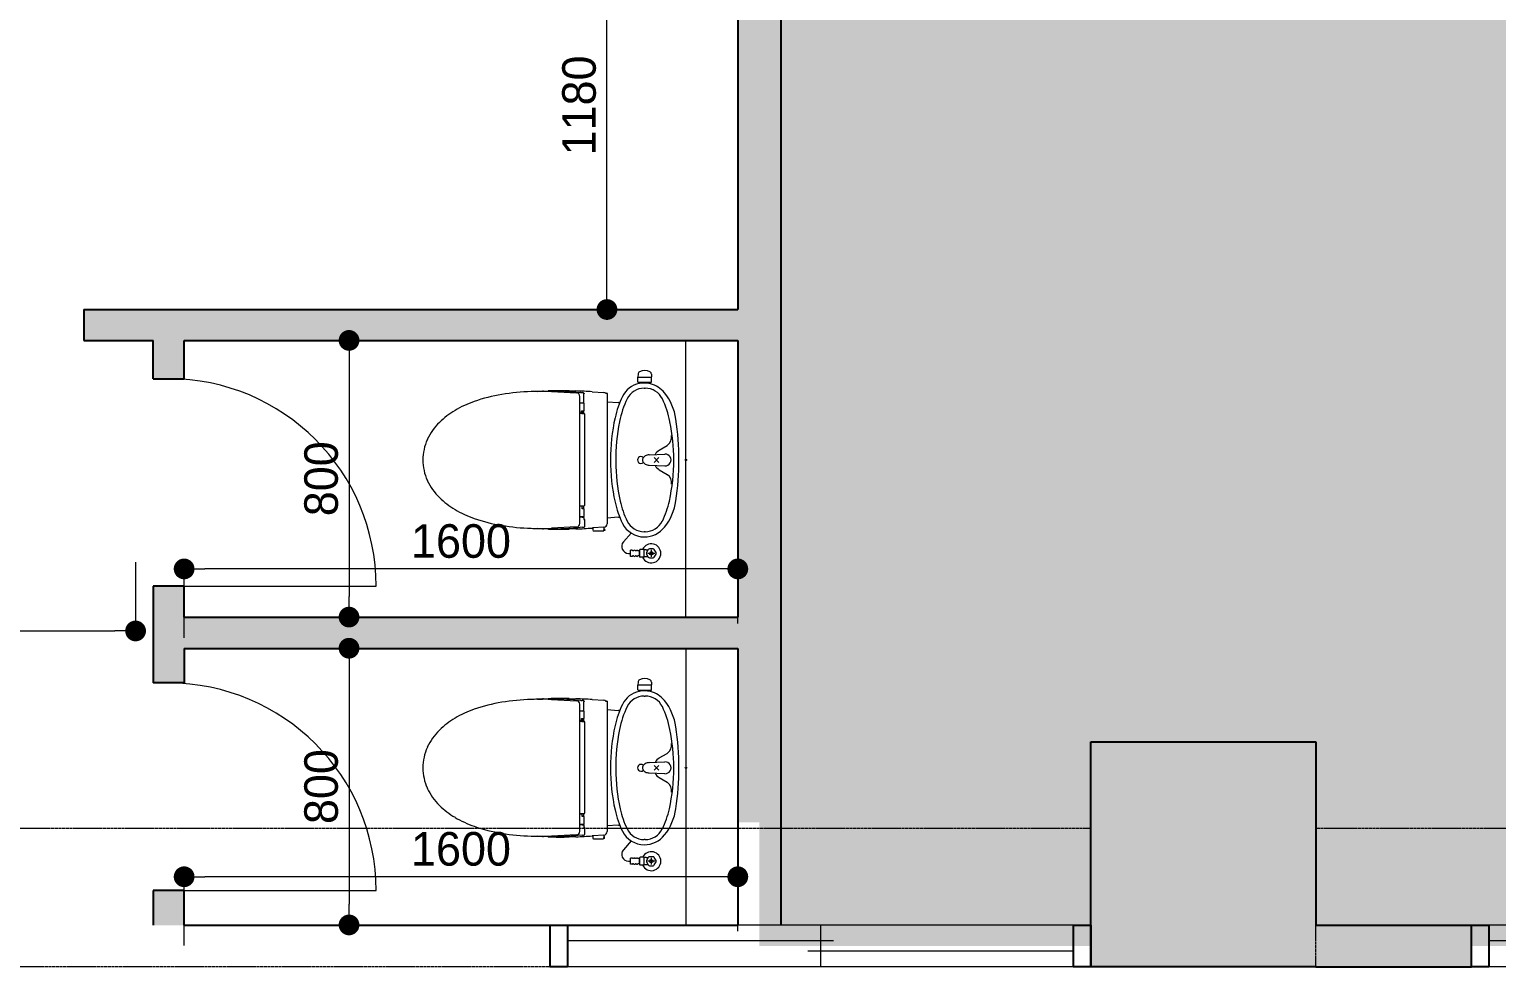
# Model space of a CAD drawing. Header units: millimetres. Extents: x -376000 to 292178, y -193032 to 188048.
# Drawn here: x -198314 to -194074, y 24298 to 27008 of the extents above; entities that cross this region are included whole.
import ezdxf

# ---------------------------------------------------------------- set-up
doc = ezdxf.new("R2010")
doc.units = ezdxf.units.MM
doc.header["$PDMODE"] = 1
doc.header["$PDSIZE"] = -2
doc.linetypes.add('ラインタイプ-1', pattern=[2.116531, 1.058062, -1.058469])
doc.linetypes.add('ラインタイプ-28', pattern=[1.058161, 0.705383, -0.352778])
for name, color, linetype, lineweight in [('01_基準-寸法', 7, 'Continuous', 5), ('_塗（エリア） (2D)', 7, 'Continuous', 5), ('_塗（壁） (2D)', 7, 'Continuous', 5), ('_平面図(既存部) (2D)', 7, 'Continuous', 5), ('_平面図（新設） (2D)', 7, 'Continuous', 5), ('_文字・記号 (2D)', 7, 'Continuous', 5), ('_梁 (2D)', 7, 'Continuous', 5)]:
    doc.layers.add(name, color=color, linetype=linetype, lineweight=lineweight)
for name, color, linetype, lineweight, true_color in [('02_0.25', 1, 'Continuous', 25, 0xff0000), ('03_0.15', 7, 'Continuous', 15, 0x990099), ('04_0.10', 7, 'Continuous', 9, 0x0099ff), ('05_0.05点線', 9, 'ラインタイプ-28', 5, 0x808080), ('08_ハッチ・色', 7, 'Continuous', 5, 0x888888)]:
    doc.layers.add(name, color=color, linetype=linetype, lineweight=lineweight, true_color=true_color)
doc.styles.add('Hiragino Kaku Gothic Pro W3', font='', dxfattribs={"bigfont": 'Hiragino Kaku Gothic Pro W3'})
doc.styles.add('Hiragino Sans W3', font='', dxfattribs={"bigfont": 'Hiragino Sans W3'})
doc.styles.get('Hiragino Kaku Gothic Pro W3').set_extended_font_data('Hiragino Kaku Gothic Pro W3')
doc.styles.get('Hiragino Sans W3').set_extended_font_data('Hiragino Sans W3')
doc.dimstyles.new('RGT', dxfattribs={"dimtxt": 161.781684, "dimasz": 0.999939, "dimexe": 0, "dimexo": 1, "dimgap": 0.5, "dimtad": 1, "dimdsep": 46, "dimtxsty": 'Hiragino Sans W3', "dimblk": 'DOT', "dimblk1": 'DOT', "dimblk2": 'DOT', "dimcen": 0, "dimazin": 0, "dimtfac": 1, "dimtix": 1, "dimtmove": 0, "dimatfit": 0, "dimldrblk": 'VW_FILLEDARROW', "dimfxl": 1, "dimfrac": 2, "dimtolj": 1, "dimarcsym": 0})

# ---------------------------------------------------------------- blocks, each defined once
blk = doc.blocks.new('塗（エリア） (2D)')
at = {"layer": '08_ハッチ・色', "linetype": 'Continuous', "lineweight": 0, "true_color": 0x74ff63, "transparency": 33554559}
blk.add_hatch(color=91, dxfattribs=at).paths.add_polyline_path([(-196204.2, 29633.3), (-196204.2, 28472.8), (-196204.2, 28472.8), (-196204.2, 24358.3), (-180356.7, 24358.3), (-180356.7, 29633.3)])
blk = doc.blocks.new('塗（壁） (2D)')
at = {"layer": '02_0.25', "linetype": 'Continuous', "lineweight": 0, "true_color": 0xaaaaaa}
blk.add_hatch(color=253, dxfattribs=at).paths.add_polyline_path([(-194596.7, 24298.5), (-194596.7, 24418.3), (-194146.7, 24418.3), (-194146.7, 24298.5)])
blk.add_hatch(color=253, dxfattribs=at).paths.add_polyline_path([(-194596.7, 24298.5), (-194596.7, 24418.3), (-194146.7, 24418.3), (-194146.7, 24298.5)])
at = {"layer": '08_ハッチ・色', "linetype": 'Continuous', "lineweight": 0}
blk.add_hatch(color=120, dxfattribs=at).paths.add_polyline_path([(-196266.7, 29570.8), (-196141.7, 29570.8), (-196141.7, 24715.8), (-196266.7, 24715.8)])
at = {"layer": '08_ハッチ・色', "color": 141}
for points in [[(-198156.7, 26198.3), (-198156.7, 26108.3), (-196266.7, 26198.3), (-196266.7, 26108.3)], [(-197866.7, 25998.3), (-197956.7, 25998.3), (-197866.7, 26108.3), (-197956.7, 26108.3)], [(-197866.7, 25308.3), (-197956.7, 25308.3), (-197866.7, 25398.3), (-197956.7, 25398.3)], [(-196266.7, 25308.3), (-197956.7, 25308.3), (-196266.7, 25218.3), (-197956.7, 25218.3)], [(-197866.7, 25118.3), (-197956.7, 25118.3), (-197866.7, 25218.3), (-197956.7, 25218.3)], [(-197956.7, 24518.3), (-197866.7, 24518.3), (-197956.7, 24418.3), (-197866.7, 24418.3)]]:
    blk.add_solid(points, dxfattribs=at)
at = {"layer": '08_ハッチ・色', "color": 253, "true_color": 0xaaaaaa}
blk.add_solid([(-195246.7, 24298.3), (-194596.7, 24298.3), (-195246.7, 24948.3), (-194596.7, 24948.3)], dxfattribs=at)
blk.add_solid([(-195246.7, 24298.3), (-194596.7, 24298.3), (-195246.7, 24948.3), (-194596.7, 24948.3)], dxfattribs=at)
blk = doc.blocks.new('グループ-173')
at = {"layer": '02_0.25', "flags": 128}
for points in [[(-194096.7, 24298.3), (-194146.7, 24298.3), (-194146.7, 24418.3), (-194096.7, 24418.3)], [(-192696.7, 24298.3), (-192746.7, 24298.3), (-192746.7, 24418.3), (-192696.7, 24418.3)]]:
    blk.add_lwpolyline(points, close=True, dxfattribs=at)
at = {"layer": '03_0.15'}
for p, q in [((-193421.7, 24418.3), (-193421.7, 24298.3)), ((-193384.6, 24373.3), (-194096.7, 24373.3)), ((-192746.7, 24343.3), (-193458.7, 24343.3))]:
    blk.add_line(p, q, dxfattribs=at)
at = {"layer": '04_0.10'}
for p, q in [((-192746.7, 24418.3), (-194096.7, 24418.3)), ((-192746.7, 24298.3), (-194096.7, 24298.3))]:
    blk.add_line(p, q, dxfattribs=at)
blk = doc.blocks.new('グループ-180')
at = {"layer": '02_0.25', "flags": 128}
for points in [[(-196758.8, 24298.3), (-196808.8, 24298.3), (-196808.8, 24418.3), (-196758.8, 24418.3)], [(-195246.3, 24298.3), (-195296.3, 24298.3), (-195296.3, 24418.3), (-195246.3, 24418.3)]]:
    blk.add_lwpolyline(points, close=True, dxfattribs=at)
at = {"layer": '03_0.15'}
for p, q in [((-196027.5, 24418.3), (-196027.5, 24298.3)), ((-195990.5, 24373.3), (-196758.8, 24373.3)), ((-195296.3, 24343.3), (-196064.6, 24343.3))]:
    blk.add_line(p, q, dxfattribs=at)
at = {"layer": '04_0.10'}
for p, q in [((-195296.3, 24418.3), (-196758.8, 24418.3)), ((-195296.3, 24298.3), (-196758.8, 24298.3))]:
    blk.add_line(p, q, dxfattribs=at)
blk = doc.blocks.new('平面図(既存部) (2D)')
at = {"layer": '02_0.25'}
for p, q in [((-195246.286, 24298.333), (-195246.673, 24948.333)), ((-195246.673, 24948.333), (-194596.673, 24948.333)), ((-195246.286, 24298.333), (-195246.673, 24948.333)), ((-195246.673, 24948.333), (-194596.673, 24948.333)), ((-194596.673, 24948.333), (-194596.673, 24418.333)), ((-194596.673, 24948.333), (-194596.673, 24418.333)), ((-194596.673, 24418.333), (-194146.673, 24418.333)), ((-194596.673, 24418.333), (-194146.673, 24418.333)), ((-194146.673, 24298.333), (-194146.673, 24418.333)), ((-194146.673, 24298.333), (-194146.673, 24418.333)), ((-194596.48, 24298.333), (-195246.48, 24298.333)), ((-194596.48, 24298.333), (-195246.48, 24298.333)), ((-194596.673, 24298.333), (-194146.673, 24298.333)), ((-194596.673, 24298.333), (-194146.673, 24298.333))]:
    blk.add_line(p, q, dxfattribs=at)
at = {"layer": '02_0.25', "color": 7}
for name in ['グループ-180', 'グループ-173']:
    blk.add_blockref(name, (0, 0), dxfattribs=at)
blk = doc.blocks.new('グループ-793')
at = {"layer": '04_0.10'}
for p, q in [((-196555, 25120.9), (-196555.2, 25113.3)), ((-196555.2, 25098.3), (-196555.2, 25112.5)), ((-196554.7, 25112.8), (-196516.7, 25112.8)), ((-196516.3, 25120.9), (-196516.2, 25113.3)), ((-196516.2, 25098.3), (-196516.2, 25112.5)), ((-196845.7, 25071.4), (-196830.7, 25072.2)), ((-196828.4, 25072.3), (-196820.7, 25072.3)), ((-196820.7, 25072.3), (-196819.7, 25072.3)), ((-196819.7, 25072.3), (-196816.3, 25072.3)), ((-196816.3, 25072.3), (-196815.1, 25072.3)), ((-196815.1, 25072.3), (-196802, 25072.3)), ((-196805, 25070.9), (-196733.2, 25067.2)), ((-196753.9, 25073.3), (-196734.4, 25072.8)), ((-196741, 25069.9), (-196737.7, 25069.8)), ((-196737.4, 25069.8), (-196721.1, 25068.5)), ((-196720.8, 25068.3), (-196716.3, 25067.9)), ((-196712.3, 25065.2), (-196712.3, 25039.4)), ((-196711.6, 25064.3), (-196712.3, 25064.3)), ((-196711.1, 25065.5), (-196711.1, 25064.8)), ((-196687.5, 25070.6), (-196654, 25068.4)), ((-196648.6, 25066.3), (-196645.1, 25066.3)), ((-196644.6, 25065.9), (-196644.6, 25060.7)), ((-196644.6, 25060.7), (-196644.6, 25058)), ((-196554.7, 25097.8), (-196552.2, 25097.8)), ((-196552.2, 25097.8), (-196519.2, 25097.8)), ((-196552.2, 25094.2), (-196552.2, 25097.8)), ((-196537.2, 25080.8), (-196534.2, 25080.8)), ((-196519.2, 25097.8), (-196516.7, 25097.8)), ((-196519.2, 25093.6), (-196519.2, 25097.8)), ((-196723.7, 24689.4), (-196723.7, 25057.2)), ((-196723.7, 25038.4), (-196714.2, 25038.4)), ((-196711.8, 25037.3), (-196723.7, 25037.3)), ((-196713.3, 25038.4), (-196714.2, 25038.4)), ((-196710.8, 25015.8), (-196710.8, 25036.3)), ((-196644.6, 25058), (-196644.6, 25051.2)), ((-196644.6, 25051.2), (-196644.6, 25012.4)), ((-196644.6, 25041.4), (-196612, 25039)), ((-196718.2, 25008.8), (-196723.7, 25008.8)), ((-196711.1, 25007.3), (-196723.7, 25007.3)), ((-196718.2, 25008.8), (-196718.2, 25015.8)), ((-196718.2, 25015.8), (-196710.8, 25015.8)), ((-196716.6, 25008.1), (-196716.8, 25007.8)), ((-196716.5, 25013.8), (-196716.6, 25008.4)), ((-196716.5, 25008.2), (-196715.7, 25008.2)), ((-196713.5, 25014.3), (-196716, 25014.3)), ((-196713, 25013.8), (-196712.9, 25008.3)), ((-196709.1, 24873.3), (-196709.1, 25005.3)), ((-196644.6, 25012.4), (-196644.6, 24873.3)), ((-196522.6, 24888.3), (-196477.4, 24890.3)), ((-196493.6, 24901.7), (-196471.2, 24915)), ((-196471.2, 24915), (-196469.9, 24916)), ((-196709.1, 24742.9), (-196709.1, 24873.3)), ((-196644.6, 24873.3), (-196644.6, 24688.7)), ((-196522.6, 24858.4), (-196477.4, 24856.4)), ((-196508.7, 24866.3), (-196494.6, 24880.4)), ((-196494.6, 24866.3), (-196508.7, 24880.4)), ((-196493.6, 24845), (-196471.2, 24831.6)), ((-196471.2, 24831.6), (-196469.9, 24830.7)), ((-196723.7, 24740.9), (-196711.1, 24740.9)), ((-196716.6, 24739.3), (-196723.7, 24739.3)), ((-196716.1, 24732.3), (-196716.1, 24738.8)), ((-196713.4, 24733.3), (-196716.1, 24733.3)), ((-196711.7, 24732.3), (-196716.1, 24732.3)), ((-196712.9, 24740.4), (-196712.9, 24733.8)), ((-196711.2, 24710.3), (-196711.2, 24731.8)), ((-196733.2, 24679.5), (-196805, 24675.8)), ((-196715.4, 24678.7), (-196728.9, 24677.5)), ((-196712.2, 24709.3), (-196723.7, 24709.3)), ((-196720.1, 24708.3), (-196723.7, 24708.2)), ((-196716.1, 24708.3), (-196720.1, 24708.3)), ((-196716.1, 24708.3), (-196715.1, 24708.3)), ((-196715.1, 24708.3), (-196714.3, 24708.3)), ((-196714.3, 24708.3), (-196713.1, 24708.3)), ((-196711.5, 24707.3), (-196711.5, 24701.3)), ((-196711, 24700.8), (-196709.6, 24700.8)), ((-196709.1, 24681.2), (-196709.1, 24700.3)), ((-196654, 24678.7), (-196685.9, 24676.6)), ((-196653.4, 24672.8), (-196653.4, 24678.7)), ((-196612, 24707.7), (-196644.6, 24705.3)), ((-196830.7, 24674.5), (-196845.7, 24675.3)), ((-196820.7, 24674.3), (-196828.2, 24674.4)), ((-196819.7, 24674.3), (-196820.7, 24674.3)), ((-196816.3, 24674.3), (-196819.7, 24674.3)), ((-196815.3, 24674.3), (-196816.3, 24674.3)), ((-196811.9, 24674.3), (-196815.3, 24674.3)), ((-196734.4, 24673.8), (-196753.9, 24673.3)), ((-196733.6, 24677.3), (-196741.9, 24676.7)), ((-196728.9, 24677.5), (-196733.6, 24677.3)), ((-196685.9, 24676.6), (-196687.5, 24676.5)), ((-196685.9, 24676.6), (-196685.9, 24671.6)), ((-196685.6, 24671.3), (-196685.1, 24671.3)), ((-196685.4, 24670.8), (-196685.4, 24670.3)), ((-196683.9, 24668.3), (-196655.4, 24668.3)), ((-196653.4, 24669.8), (-196654, 24669.8)), ((-196653.9, 24672.8), (-196653.9, 24671.6)), ((-196653.9, 24672.8), (-196653.4, 24672.8)), ((-196653.9, 24670.3), (-196653.9, 24671)), ((-196653.4, 24672.8), (-196650.7, 24672.8)), ((-196650.7, 24669.8), (-196653.4, 24669.8)), ((-196650.7, 24672.3), (-196652.1, 24672.3)), ((-196652.1, 24670.3), (-196650.7, 24670.3)), ((-196650.7, 24672.8), (-196650.7, 24672.3)), ((-196650.7, 24670.3), (-196650.7, 24669.8)), ((-196575.1, 24662), (-196597.4, 24636.5)), ((-196534.2, 24665.8), (-196537.2, 24665.8)), ((-196582.4, 24603.3), (-196576.7, 24603.3)), ((-196572.4, 24612.3), (-196576.7, 24612.3)), ((-196576.7, 24594.3), (-196576.7, 24612.3)), ((-196572.4, 24594.3), (-196576.7, 24594.3)), ((-196568.2, 24610.6), (-196570.7, 24610.6)), ((-196568.2, 24596.1), (-196570.7, 24596.1)), ((-196560.2, 24610.6), (-196562.7, 24610.6)), ((-196560.2, 24596.1), (-196562.7, 24596.1)), ((-196551.7, 24610.6), (-196555.2, 24610.6)), ((-196551.7, 24596.1), (-196555.2, 24596.1)), ((-196550.7, 24597.2), (-196550.7, 24609.4)), ((-196549.7, 24609.9), (-196549.7, 24614.4)), ((-196549.7, 24596.7), (-196549.7, 24609.9)), ((-196549.7, 24592.3), (-196549.7, 24596.7)), ((-196538.5, 24614.8), (-196548.9, 24614.8)), ((-196537.7, 24592.3), (-196537.7, 24614.4)), ((-196531.9, 24613.8), (-196537.7, 24613.8)), ((-196525.4, 24614.3), (-196530.5, 24605.3)), ((-196530.5, 24601.3), (-196525.4, 24592.4)), ((-196506.6, 24603.3), (-196526.6, 24603.3)), ((-196511.5, 24616.3), (-196521.9, 24616.3)), ((-196516.6, 24593.3), (-196516.6, 24613.3)), ((-196502.8, 24605.3), (-196508, 24614.3)), ((-196508, 24592.3), (-196502.8, 24601.3)), ((-196538.5, 24591.8), (-196548.9, 24591.8)), ((-196531.8, 24592.9), (-196537.7, 24592.9)), ((-196521.9, 24590.3), (-196511.5, 24590.3))]:
    blk.add_line(p, q, dxfattribs=at)
for centre, radius in [((-196416.7, 24873.3), 2), ((-196516.7, 24603.3), 5.15)]:
    blk.add_circle(centre, radius, dxfattribs=at)
for centre, radius, start, end in [((-196554.7, 25113.3), 0.5, 179, 270), ((-196554.9, 25112.5), 0.3, 90, 180), ((-196547, 25120.8), 8, 117.2959, 179), ((-196535.7, 25098.8), 32.8, 62.7041, 117.2959), ((-196524.3, 25120.8), 8, 1, 62.7041), ((-196516.7, 25113.3), 0.5, 270, 1), ((-196516.5, 25112.5), 0.3, 0, 90), ((-196875.7, 24605.5), 462.9, 99.0818, 109.2986), ((-196841.2, 24404.3), 667, 91.9383, 99.28), ((-196835.1, 24234.4), 837, 90.7309, 91.962), ((-196835.1, 24234.4), 837, 87.943, 90.7309), ((-196827.2, 24998.7), 73.6, 90.98, 92.7665), ((-196813, 25070.1), 3.01, 100.9502, 133.3463), ((-196779.2, 23864.7), 1208.9, 88.803, 91.6302), ((-196809, 24101.4), 970.9, 87.55, 89.587), ((-196816.5, 23993.2), 1079.3, 86.038, 87.3996), ((-196740, 25097.5), 27.6, 266.1167, 268.0973), ((-196737.9, 25062.4), 7.35, 85.9172, 87.7724), ((-196784.4, 23529.3), 1544.3, 86.4028, 88.1455), ((-196733.7, 25057.2), 10, 0, 86.754), ((-196721.2, 25068), 0.504, 43.8753, 86.811), ((-196723.5, 24987.6), 80.6, 82.4349, 84.8728), ((-196713.1, 25065.5), 2, 0, 82.4349), ((-196711.6, 25064.8), 0.5, 270, 0), ((-196654.6, 25058.4), 10, 52.4837, 86.1076), ((-196645.1, 25065.8), 0.504, 57.5541, 90.0111), ((-196645.1, 25065.8), 0.505, 7.1949, 57.5284), ((-196537.2, 25025.8), 70, 102.3736, 153.7976), ((-196537.2, 25025.8), 55, 90, 153.7651), ((-196554.7, 25098.3), 0.5, 180, 270), ((-196537.2, 25025.8), 70, 90, 102.3736), ((-196537.2, 25020.8), 75, 76.1134, 90), ((-196534.2, 25025.8), 55, 26.1698, 90), ((-196537.2, 25020.8), 75, 38.4915, 76.1134), ((-196516.7, 25098.3), 0.5, 270, 0), ((-196603.7, 24967.9), 160, 8.4998, 38.4915), ((-196927.2, 24752.7), 306.9, 109.2961, 120.7098), ((-196713.3, 25039.4), 1, 270.5, 0), ((-196711.8, 25036.3), 1, 0, 90), ((-196357.7, 24937.5), 270, 153.7976, 167.6448), ((-196621.2, 24919.4), 120, 83.7061, 85.585), ((-196357.7, 24937.5), 255, 153.7906, 169.4363), ((-196713.6, 24937.5), 255, 10.5637, 26.1954), ((-197011.1, 24860.6), 169, 134.1273, 154.7612), ((-196966.6, 24818.8), 230, 120.684, 134.8235), ((-196717.6, 25008.4), 1, 270.0416, 355.7603), ((-196717.5, 25008.3), 0.884, 262.9989, 298.1014), ((-196714.1, 25064.8), 57.5, 266.4937, 272.19), ((-196717.6, 25008.4), 0.987, 301.2711, 325.7249), ((-196716.5, 25008.1), 0.088, 101.0962, 149.8388), ((-196716, 25013.8), 0.5, 90, 179), ((-196715.7, 25008.1), 0.0296, 46.9364, 86.165), ((-196715.8, 25008), 0.194, 22.1534, 44.0488), ((-196707.4, 25011.5), 8.93, 202.688, 206.2363), ((-196715, 25007.8), 0.501, 206.4543, 257.5672), ((-196713.5, 25013.8), 0.5, 0.9999, 90), ((-196711.9, 25008.4), 0.999, 180.9118, 270.0243), ((-196711.1, 25005.3), 2, 0.0101, 89.9724), ((-196064.7, 24873.3), 570, 167.6448, 180), ((-196064.7, 24873.3), 555, 168.4919, 192.3552), ((-197006.7, 24873.3), 555, 0, 11.5081), ((-197236.7, 24873.3), 800, 0, 8.4998), ((-197032.7, 24873.3), 144, 155.6594, 180), ((-196487.9, 24940), 30, 307, 7.3205), ((-196476.7, 24873.3), 33, 121, 151.5429), ((-196476.7, 24873.3), 17, 267.4495, 92.5505), ((-197032.7, 24873.3), 144, 180, 204.3406), ((-196064.7, 24873.3), 570, 180, 192.3552), ((-196546.7, 24873.3), 10, 45.7329, 314.2671), ((-196531.1, 24873.3), 11.1, 156.2355, 179.8143), ((-196531.1, 24873.4), 11.1, 180.1857, 203.7645), ((-196528.7, 24872.2), 13.8, 135.6401, 156.0552), ((-196528.7, 24874.5), 13.8, 203.9448, 224.3599), ((-196525.2, 24868.8), 18.6, 118.9872, 135.6963), ((-196525.2, 24877.8), 18.6, 224.3037, 241.0128), ((-196522.5, 24864), 24.2, 105.0597, 119.109), ((-196522.5, 24882.6), 24.2, 240.891, 254.9403), ((-196521.4, 24860.1), 28.2, 92.5229, 105.1691), ((-196521.4, 24886.6), 28.2, 254.8309, 267.4771), ((-196476.7, 24873.3), 33, 208.4571, 239), ((-197006.7, 24873.3), 555, 347.6448, 0), ((-197236.7, 24873.3), 800, 351.5002, 0), ((-197011.1, 24886), 169, 205.2388, 225.8727), ((-196487.9, 24806.7), 30, 352.6795, 53), ((-196966.6, 24927.9), 230, 225.1765, 239.316), ((-196927.2, 24993.9), 306.9, 239.2902, 250.7039), ((-196716.6, 24738.8), 0.5, 0, 90), ((-196713.4, 24733.8), 0.5, 270, 0.1524), ((-196712.4, 24740.4), 0.5, 89.9635, 180), ((-196711.7, 24731.8), 0.5, 0, 90), ((-196711.1, 24742.9), 2, 270.0276, 359.9899), ((-196357.7, 24809.1), 270, 192.3552, 206.2024), ((-196357.7, 24809.1), 255, 192.3552, 206.2024), ((-196713.6, 24809.1), 255, 333.7976, 347.6448), ((-196603.7, 24778.7), 160, 321.5085, 351.5002), ((-196875.7, 25141.2), 462.9, 250.7014, 260.9182), ((-196841.2, 25342.3), 667, 260.72, 268.0617), ((-196733.7, 24689.4), 10, 273.246, 0), ((-196723.1, 24763.3), 84.9, 275.2237, 278.3113), ((-196712.5, 24707.3), 1, 0.2839, 89.5007), ((-196712.2, 24710.3), 1, 270, 0), ((-196711, 24701.3), 0.5, 180.2828, 270), ((-196711.1, 24681.2), 2, 278.3113, 0), ((-196709.6, 24700.3), 0.5, 0, 90), ((-196654.6, 24688.7), 10, 273.8924, 277.2056), ((-196654.6, 24688.7), 10, 277.2056, 0), ((-196621.2, 24827.3), 120, 274.415, 276.2939), ((-196537.2, 24720.8), 70, 206.2024, 270), ((-196537.2, 24720.8), 55, 206.2024, 270), ((-196537.2, 24725.8), 75, 270, 321.5085), ((-196534.2, 24720.8), 55, 270, 333.7976), ((-196835.1, 25512.2), 837, 268.038, 269.2691), ((-196835.1, 25512.2), 837, 269.2691, 272.057), ((-196827.2, 24748), 73.6, 267.2335, 269.2012), ((-196813.5, 24676.1), 2.5, 224.0349, 268.8225), ((-196779.2, 25882), 1208.9, 268.3698, 271.197), ((-196811.9, 25718.3), 1044, 270, 272.4348), ((-196816.5, 25754.6), 1080.5, 272.6011, 273.9612), ((-196797.7, 26217.5), 1545, 272.348, 274.0907), ((-196685.6, 24671.6), 0.3, 180, 270), ((-196685.4, 24669.5), 0.3, 92.1497, 208.0725), ((-196683.9, 24670.3), 2, 208.0725, 270), ((-196684.8, 24670.9), 0.64, 147.3884, 182.9061), ((-196680.4, 24670.4), 5.05, 180.5257, 186.2176), ((-196685.1, 24671), 0.32, 90.2608, 141.9422), ((-196655.4, 24670.3), 2, 270.0088, 345.5099), ((-196654.2, 24671.6), 0.306, 269.316, 358.859), ((-196654.2, 24671), 0.306, 1.1015, 90.7236), ((-196655.8, 24670.3), 1.94, 345.0683, 359.9979), ((-196652.1, 24671.3), 1, 90, 270), ((-196582.4, 24623.3), 20, 138.6522, 270), ((-196572.4, 24610.6), 1.75, 0, 90), ((-196572.4, 24596.1), 1.75, 270, 0), ((-196565.4, 24609), 3.16, 29.6168, 150.3832), ((-196565.4, 24597.6), 3.16, 209.6168, 330.3832), ((-196557.7, 24609.4), 2.75, 24.7615, 155.2385), ((-196557.7, 24597.2), 2.75, 204.7615, 335.2385), ((-196551.7, 24609.6), 1, 0, 90), ((-196551.7, 24597.1), 1, 270, 0), ((-196543.7, 24604.6), 11.5, 116.9624, 121.449), ((-196516.7, 24603.3), 27.5, 204.7196, 155.2804), ((-196543.7, 24604.6), 11.5, 58.551, 63.0376), ((-196531.8, 24658.8), 45, 269.8882, 278.2019), ((-196516.7, 24603.3), 14, 171.7867, 188.2133), ((-196516.7, 24603.3), 14, 111.7864, 128.213), ((-196516.7, 24603.3), 14, 51.7865, 68.213), ((-196516.7, 24603.3), 14, 351.7864, 8.2119), ((-196543.7, 24602.1), 11.5, 238.551, 243.0376), ((-196543.7, 24602.1), 11.5, 296.9624, 301.449), ((-196531.8, 24547.9), 45, 81.7979, 90), ((-196516.7, 24603.3), 14, 231.788, 248.2134), ((-196516.7, 24603.3), 14, 291.7871, 308.2134)]:
    blk.add_arc(centre, radius, start, end, dxfattribs=at)
blk = doc.blocks.new('グループ-797')
at = {"layer": '04_0.10'}
blk.add_line((-197911.7, 24518.3), (-197311.7, 24518.3), dxfattribs=at)
blk.add_arc((-197911.7, 24518.3), 600, 0, 90, dxfattribs=at)
blk = doc.blocks.new('グループ-798')
at = {"layer": '04_0.10'}
blk.add_line((-197911.7, 25398.3), (-197311.7, 25398.3), dxfattribs=at)
blk.add_arc((-197911.7, 25398.3), 600, 0, 90, dxfattribs=at)
blk = doc.blocks.new('グループ-799')
at = {"layer": '04_0.10'}
for p, q in [((-196555, 26010.9), (-196555.2, 26003.3)), ((-196555.2, 25988.3), (-196555.2, 26002.5)), ((-196554.7, 26002.8), (-196516.7, 26002.8)), ((-196516.3, 26010.9), (-196516.2, 26003.3)), ((-196516.2, 25988.3), (-196516.2, 26002.5)), ((-196845.7, 25961.4), (-196830.7, 25962.2)), ((-196828.4, 25962.3), (-196820.7, 25962.3)), ((-196820.7, 25962.3), (-196819.7, 25962.3)), ((-196819.7, 25962.3), (-196816.3, 25962.3)), ((-196816.3, 25962.3), (-196815.1, 25962.3)), ((-196815.1, 25962.3), (-196802, 25962.3)), ((-196805, 25960.9), (-196733.2, 25957.2)), ((-196753.9, 25963.3), (-196734.4, 25962.8)), ((-196741, 25959.9), (-196737.7, 25959.8)), ((-196737.4, 25959.8), (-196721.1, 25958.5)), ((-196720.8, 25958.3), (-196716.3, 25957.9)), ((-196712.3, 25955.2), (-196712.3, 25929.4)), ((-196711.6, 25954.3), (-196712.3, 25954.3)), ((-196711.1, 25955.5), (-196711.1, 25954.8)), ((-196687.5, 25960.6), (-196654, 25958.4)), ((-196648.6, 25956.3), (-196645.1, 25956.3)), ((-196644.6, 25955.9), (-196644.6, 25950.7)), ((-196644.6, 25950.7), (-196644.6, 25948)), ((-196554.7, 25987.8), (-196552.2, 25987.8)), ((-196552.2, 25987.8), (-196519.2, 25987.8)), ((-196552.2, 25984.2), (-196552.2, 25987.8)), ((-196537.2, 25970.8), (-196534.2, 25970.8)), ((-196519.2, 25987.8), (-196516.7, 25987.8)), ((-196519.2, 25983.6), (-196519.2, 25987.8)), ((-196723.7, 25579.4), (-196723.7, 25947.2)), ((-196723.7, 25928.4), (-196714.2, 25928.4)), ((-196711.8, 25927.3), (-196723.7, 25927.3)), ((-196713.3, 25928.4), (-196714.2, 25928.4)), ((-196710.8, 25905.8), (-196710.8, 25926.3)), ((-196644.6, 25948), (-196644.6, 25941.2)), ((-196644.6, 25941.2), (-196644.6, 25902.4)), ((-196644.6, 25931.4), (-196612, 25929)), ((-196718.2, 25898.8), (-196723.7, 25898.8)), ((-196711.1, 25897.3), (-196723.7, 25897.3)), ((-196718.2, 25898.8), (-196718.2, 25905.8)), ((-196718.2, 25905.8), (-196710.8, 25905.8)), ((-196716.6, 25898.1), (-196716.8, 25897.8)), ((-196716.5, 25903.8), (-196716.6, 25898.4)), ((-196716.5, 25898.2), (-196715.7, 25898.2)), ((-196713.5, 25904.3), (-196716, 25904.3)), ((-196713, 25903.8), (-196712.9, 25898.3)), ((-196709.1, 25763.3), (-196709.1, 25895.3)), ((-196644.6, 25902.4), (-196644.6, 25763.3)), ((-196493.6, 25791.7), (-196471.2, 25805)), ((-196471.2, 25805), (-196469.9, 25806)), ((-196709.1, 25632.9), (-196709.1, 25763.3)), ((-196644.6, 25763.3), (-196644.6, 25578.7)), ((-196522.6, 25778.3), (-196477.4, 25780.3)), ((-196522.6, 25748.4), (-196477.4, 25746.4)), ((-196508.7, 25756.3), (-196494.6, 25770.4)), ((-196494.6, 25756.3), (-196508.7, 25770.4)), ((-196493.6, 25735), (-196471.2, 25721.6)), ((-196471.2, 25721.6), (-196469.9, 25720.7)), ((-196723.7, 25630.9), (-196711.1, 25630.9)), ((-196716.6, 25629.3), (-196723.7, 25629.3)), ((-196716.1, 25622.3), (-196716.1, 25628.8)), ((-196713.4, 25623.3), (-196716.1, 25623.3)), ((-196711.7, 25622.3), (-196716.1, 25622.3)), ((-196712.9, 25630.4), (-196712.9, 25623.8)), ((-196711.2, 25600.3), (-196711.2, 25621.8)), ((-196733.2, 25569.5), (-196805, 25565.8)), ((-196715.4, 25568.7), (-196728.9, 25567.5)), ((-196712.2, 25599.3), (-196723.7, 25599.3)), ((-196720.1, 25598.3), (-196723.7, 25598.2)), ((-196716.1, 25598.3), (-196720.1, 25598.3)), ((-196716.1, 25598.3), (-196715.1, 25598.3)), ((-196715.1, 25598.3), (-196714.3, 25598.3)), ((-196714.3, 25598.3), (-196713.1, 25598.3)), ((-196711.5, 25597.3), (-196711.5, 25591.3)), ((-196711, 25590.8), (-196709.6, 25590.8)), ((-196709.1, 25571.2), (-196709.1, 25590.3)), ((-196654, 25568.7), (-196685.9, 25566.6)), ((-196653.4, 25562.8), (-196653.4, 25568.7)), ((-196612, 25597.7), (-196644.6, 25595.3)), ((-196830.7, 25564.5), (-196845.7, 25565.3)), ((-196820.7, 25564.3), (-196828.2, 25564.4)), ((-196819.7, 25564.3), (-196820.7, 25564.3)), ((-196816.3, 25564.3), (-196819.7, 25564.3)), ((-196815.3, 25564.3), (-196816.3, 25564.3)), ((-196811.9, 25564.3), (-196815.3, 25564.3)), ((-196734.4, 25563.8), (-196753.9, 25563.3)), ((-196733.6, 25567.3), (-196741.9, 25566.7)), ((-196728.9, 25567.5), (-196733.6, 25567.3)), ((-196685.9, 25566.6), (-196687.5, 25566.5)), ((-196685.9, 25566.6), (-196685.9, 25561.6)), ((-196685.6, 25561.3), (-196685.1, 25561.3)), ((-196685.4, 25560.8), (-196685.4, 25560.3)), ((-196683.9, 25558.3), (-196655.4, 25558.3)), ((-196653.4, 25559.8), (-196654, 25559.8)), ((-196653.9, 25562.8), (-196653.9, 25561.6)), ((-196653.9, 25562.8), (-196653.4, 25562.8)), ((-196653.9, 25560.3), (-196653.9, 25561)), ((-196653.4, 25562.8), (-196650.7, 25562.8)), ((-196650.7, 25559.8), (-196653.4, 25559.8)), ((-196650.7, 25562.3), (-196652.1, 25562.3)), ((-196652.1, 25560.3), (-196650.7, 25560.3)), ((-196650.7, 25562.8), (-196650.7, 25562.3)), ((-196650.7, 25560.3), (-196650.7, 25559.8)), ((-196575.1, 25552), (-196597.4, 25526.5)), ((-196534.2, 25555.8), (-196537.2, 25555.8)), ((-196582.4, 25493.3), (-196576.7, 25493.3)), ((-196572.4, 25502.3), (-196576.7, 25502.3)), ((-196576.7, 25484.3), (-196576.7, 25502.3)), ((-196572.4, 25484.3), (-196576.7, 25484.3)), ((-196568.2, 25500.6), (-196570.7, 25500.6)), ((-196568.2, 25486.1), (-196570.7, 25486.1)), ((-196560.2, 25500.6), (-196562.7, 25500.6)), ((-196560.2, 25486.1), (-196562.7, 25486.1)), ((-196551.7, 25500.6), (-196555.2, 25500.6)), ((-196551.7, 25486.1), (-196555.2, 25486.1)), ((-196550.7, 25487.2), (-196550.7, 25499.4)), ((-196549.7, 25499.9), (-196549.7, 25504.4)), ((-196549.7, 25486.7), (-196549.7, 25499.9)), ((-196549.7, 25482.3), (-196549.7, 25486.7)), ((-196538.5, 25504.8), (-196548.9, 25504.8)), ((-196537.7, 25482.3), (-196537.7, 25504.4)), ((-196531.9, 25503.8), (-196537.7, 25503.8)), ((-196525.4, 25504.3), (-196530.5, 25495.3)), ((-196530.5, 25491.3), (-196525.4, 25482.4)), ((-196506.6, 25493.3), (-196526.6, 25493.3)), ((-196511.5, 25506.3), (-196521.9, 25506.3)), ((-196516.6, 25483.3), (-196516.6, 25503.3)), ((-196502.8, 25495.3), (-196508, 25504.3)), ((-196508, 25482.3), (-196502.8, 25491.3)), ((-196538.5, 25481.8), (-196548.9, 25481.8)), ((-196531.8, 25482.9), (-196537.7, 25482.9)), ((-196521.9, 25480.3), (-196511.5, 25480.3))]:
    blk.add_line(p, q, dxfattribs=at)
for centre, radius in [((-196416.7, 25763.3), 2), ((-196516.7, 25493.3), 5.15)]:
    blk.add_circle(centre, radius, dxfattribs=at)
for centre, radius, start, end in [((-196554.7, 26003.3), 0.5, 179, 270), ((-196554.9, 26002.5), 0.3, 90, 180), ((-196547, 26010.8), 8, 117.2959, 179), ((-196535.7, 25988.8), 32.8, 62.7041, 117.2959), ((-196524.3, 26010.8), 8, 1, 62.7041), ((-196516.7, 26003.3), 0.5, 270, 1), ((-196516.5, 26002.5), 0.3, 0, 90), ((-196875.7, 25495.5), 462.9, 99.0818, 109.2986), ((-196841.2, 25294.3), 667, 91.9383, 99.28), ((-196835.1, 25124.4), 837, 90.7309, 91.962), ((-196835.1, 25124.4), 837, 87.943, 90.7309), ((-196827.2, 25888.7), 73.6, 90.98, 92.7665), ((-196813, 25960.1), 3.01, 100.9502, 133.3463), ((-196779.2, 24754.7), 1208.9, 88.803, 91.6302), ((-196809, 24991.4), 970.9, 87.55, 89.587), ((-196816.5, 24883.2), 1079.3, 86.038, 87.3996), ((-196740, 25987.5), 27.6, 266.1167, 268.0973), ((-196737.9, 25952.4), 7.35, 85.9172, 87.7724), ((-196784.4, 24419.3), 1544.3, 86.4028, 88.1455), ((-196733.7, 25947.2), 10, 0, 86.754), ((-196721.2, 25958), 0.504, 43.8753, 86.811), ((-196723.5, 25877.6), 80.6, 82.4349, 84.8728), ((-196713.1, 25955.5), 2, 0, 82.4349), ((-196711.6, 25954.8), 0.5, 270, 0), ((-196654.6, 25948.4), 10, 52.4837, 86.1076), ((-196645.1, 25955.8), 0.504, 57.5541, 90.0111), ((-196645.1, 25955.8), 0.505, 7.1949, 57.5284), ((-196537.2, 25915.8), 70, 102.3736, 153.7976), ((-196537.2, 25915.8), 55, 90, 153.7651), ((-196554.7, 25988.3), 0.5, 180, 270), ((-196537.2, 25915.8), 70, 90, 102.3736), ((-196537.2, 25910.8), 75, 76.1134, 90), ((-196534.2, 25915.8), 55, 26.1698, 90), ((-196537.2, 25910.8), 75, 38.4915, 76.1134), ((-196516.7, 25988.3), 0.5, 270, 0), ((-196603.7, 25857.9), 160, 8.4998, 38.4915), ((-196927.2, 25642.7), 306.9, 109.2961, 120.7098), ((-196713.3, 25929.4), 1, 270.5, 0), ((-196711.8, 25926.3), 1, 0, 90), ((-196357.7, 25827.5), 270, 153.7976, 167.6448), ((-196621.2, 25809.4), 120, 83.7061, 85.585), ((-196357.7, 25827.5), 255, 153.7906, 169.4363), ((-196713.6, 25827.5), 255, 10.5637, 26.1954), ((-197011.1, 25750.6), 169, 134.1273, 154.7612), ((-196966.6, 25708.8), 230, 120.684, 134.8235), ((-196717.6, 25898.4), 1, 270.0416, 355.7603), ((-196717.5, 25898.3), 0.884, 262.9989, 298.1014), ((-196714.1, 25954.8), 57.5, 266.4937, 272.19), ((-196717.6, 25898.4), 0.987, 301.2711, 325.7249), ((-196716.5, 25898.1), 0.088, 101.0962, 149.8388), ((-196716, 25903.8), 0.5, 90, 179), ((-196715.7, 25898.1), 0.0296, 46.9364, 86.165), ((-196715.8, 25898), 0.194, 22.1534, 44.0488), ((-196707.4, 25901.5), 8.93, 202.688, 206.2363), ((-196715, 25897.8), 0.501, 206.4543, 257.5672), ((-196713.5, 25903.8), 0.5, 0.9999, 90), ((-196711.9, 25898.4), 0.999, 180.9118, 270.0243), ((-196711.1, 25895.3), 2, 0.0101, 89.9724), ((-196064.7, 25763.3), 570, 167.6448, 180), ((-196064.7, 25763.3), 555, 168.4919, 192.3552), ((-197006.7, 25763.3), 555, 0, 11.5081), ((-197236.7, 25763.3), 800, 0, 8.4998), ((-196487.9, 25830), 30, 307, 7.3205), ((-197032.7, 25763.3), 144, 155.6594, 180), ((-196476.7, 25763.3), 33, 121, 151.5429), ((-197032.7, 25763.3), 144, 180, 204.3406), ((-196064.7, 25763.3), 570, 180, 192.3552), ((-196546.7, 25763.3), 10, 45.7329, 314.2671), ((-196531.1, 25763.3), 11.1, 156.2355, 179.8143), ((-196531.1, 25763.4), 11.1, 180.1857, 203.7645), ((-196528.7, 25762.2), 13.8, 135.6401, 156.0552), ((-196528.7, 25764.5), 13.8, 203.9448, 224.3599), ((-196525.2, 25758.8), 18.6, 118.9872, 135.6963), ((-196525.2, 25767.8), 18.6, 224.3037, 241.0128), ((-196522.5, 25754), 24.2, 105.0597, 119.109), ((-196522.5, 25772.6), 24.2, 240.891, 254.9403), ((-196521.4, 25750.1), 28.2, 92.5229, 105.1691), ((-196521.4, 25776.6), 28.2, 254.8309, 267.4771), ((-196476.7, 25763.3), 33, 208.4571, 239), ((-196476.7, 25763.3), 17, 267.4495, 92.5505), ((-197006.7, 25763.3), 555, 347.6448, 0), ((-197236.7, 25763.3), 800, 351.5002, 0), ((-197011.1, 25776), 169, 205.2388, 225.8727), ((-196487.9, 25696.7), 30, 352.6795, 53), ((-196966.6, 25817.9), 230, 225.1765, 239.316), ((-196927.2, 25883.9), 306.9, 239.2902, 250.7039), ((-196716.6, 25628.8), 0.5, 0, 90), ((-196713.4, 25623.8), 0.5, 270, 0.1524), ((-196712.4, 25630.4), 0.5, 89.9635, 180), ((-196711.7, 25621.8), 0.5, 0, 90), ((-196711.1, 25632.9), 2, 270.0276, 359.9899), ((-196357.7, 25699.1), 270, 192.3552, 206.2024), ((-196357.7, 25699.1), 255, 192.3552, 206.2024), ((-196713.6, 25699.1), 255, 333.7976, 347.6448), ((-196603.7, 25668.7), 160, 321.5085, 351.5002), ((-196875.7, 26031.2), 462.9, 250.7014, 260.9182), ((-196841.2, 26232.3), 667, 260.72, 268.0617), ((-196733.7, 25579.4), 10, 273.246, 0), ((-196723.1, 25653.3), 84.9, 275.2237, 278.3113), ((-196712.5, 25597.3), 1, 0.2839, 89.5007), ((-196712.2, 25600.3), 1, 270, 0), ((-196711, 25591.3), 0.5, 180.2828, 270), ((-196711.1, 25571.2), 2, 278.3113, 0), ((-196709.6, 25590.3), 0.5, 0, 90), ((-196654.6, 25578.7), 10, 273.8924, 277.2056), ((-196654.6, 25578.7), 10, 277.2056, 0), ((-196621.2, 25717.3), 120, 274.415, 276.2939), ((-196537.2, 25610.8), 70, 206.2024, 270), ((-196537.2, 25610.8), 55, 206.2024, 270), ((-196537.2, 25615.8), 75, 270, 321.5085), ((-196534.2, 25610.8), 55, 270, 333.7976), ((-196835.1, 26402.2), 837, 268.038, 269.2691), ((-196835.1, 26402.2), 837, 269.2691, 272.057), ((-196827.2, 25638), 73.6, 267.2335, 269.2012), ((-196813.5, 25566.1), 2.5, 224.0349, 268.8225), ((-196779.2, 26772), 1208.9, 268.3698, 271.197), ((-196811.9, 26608.3), 1044, 270, 272.4348), ((-196816.5, 26644.6), 1080.5, 272.6011, 273.9612), ((-196797.7, 27107.5), 1545, 272.348, 274.0907), ((-196685.6, 25561.6), 0.3, 180, 270), ((-196685.4, 25559.5), 0.3, 92.1497, 208.0725), ((-196683.9, 25560.3), 2, 208.0725, 270), ((-196684.8, 25560.9), 0.64, 147.3884, 182.9061), ((-196680.4, 25560.4), 5.05, 180.5257, 186.2176), ((-196685.1, 25561), 0.32, 90.2608, 141.9422), ((-196655.4, 25560.3), 2, 270.0088, 345.5099), ((-196654.2, 25561.6), 0.306, 269.316, 358.859), ((-196654.2, 25561), 0.306, 1.1015, 90.7236), ((-196655.8, 25560.3), 1.94, 345.0683, 359.9979), ((-196652.1, 25561.3), 1, 90, 270), ((-196582.4, 25513.3), 20, 138.6522, 270), ((-196572.4, 25500.6), 1.75, 0, 90), ((-196572.4, 25486.1), 1.75, 270, 0), ((-196565.4, 25499), 3.16, 29.6168, 150.3832), ((-196565.4, 25487.6), 3.16, 209.6168, 330.3832), ((-196557.7, 25499.4), 2.75, 24.7615, 155.2385), ((-196557.7, 25487.2), 2.75, 204.7615, 335.2385), ((-196551.7, 25499.6), 1, 0, 90), ((-196551.7, 25487.1), 1, 270, 0), ((-196543.7, 25494.6), 11.5, 116.9624, 121.449), ((-196516.7, 25493.3), 27.5, 204.7196, 155.2804), ((-196543.7, 25494.6), 11.5, 58.551, 63.0376), ((-196531.8, 25548.8), 45, 269.8882, 278.2019), ((-196516.7, 25493.3), 14, 171.7867, 188.2133), ((-196516.7, 25493.3), 14, 111.7864, 128.213), ((-196516.7, 25493.3), 14, 51.7865, 68.213), ((-196516.7, 25493.3), 14, 351.7864, 8.2119), ((-196543.7, 25492.1), 11.5, 238.551, 243.0376), ((-196543.7, 25492.1), 11.5, 296.9624, 301.449), ((-196531.8, 25437.9), 45, 81.7979, 90), ((-196516.7, 25493.3), 14, 231.788, 248.2134), ((-196516.7, 25493.3), 14, 291.7871, 308.2134)]:
    blk.add_arc(centre, radius, start, end, dxfattribs=at)
blk = doc.blocks.new('平面図（新設） (2D)')
at = {"layer": '02_0.25'}
for p, q in [((-196141.673, 24418.333), (-196141.673, 29570.833)), ((-196266.673, 28028.333), (-196266.673, 26198.333)), ((-198156.673, 26198.377), (-196266.673, 26198.333)), ((-198156.673, 26198.333), (-198156.673, 26108.333)), ((-198156.673, 26108.333), (-197956.673, 26108.333)), ((-197956.673, 25998.333), (-197956.673, 26108.333)), ((-197866.673, 25998.333), (-197866.673, 26108.333)), ((-197866.673, 26108.333), (-196266.673, 26108.333)), ((-196266.673, 26108.333), (-196266.673, 25308.333)), ((-197956.673, 25998.333), (-197866.673, 25998.333)), ((-197866.673, 25398.333), (-197956.673, 25398.333)), ((-197956.673, 25398.333), (-197956.673, 25118.653)), ((-197866.673, 25308.333), (-197866.673, 25398.333)), ((-197866.673, 25308.333), (-196266.673, 25308.333)), ((-197866.673, 25218.333), (-196266.673, 25218.333)), ((-197866.673, 25218.333), (-197866.673, 25118.333)), ((-196266.673, 25218.333), (-196266.673, 24418.333)), ((-197866.673, 25118.653), (-197956.673, 25118.653)), ((-197866.673, 25118.653), (-197956.673, 25118.653)), ((-197866.673, 24518.333), (-197956.673, 24518.333)), ((-197956.673, 24518.333), (-197956.673, 24418.333)), ((-197866.673, 24418.333), (-197866.673, 24518.333)), ((-197866.673, 24418.333), (-196266.673, 24418.333))]:
    blk.add_line(p, q, dxfattribs=at)
at = {"layer": '04_0.10'}
for p, q in [((-196416.673, 25308.333), (-196416.673, 26108.333)), ((-196416.673, 25218.991), (-196416.673, 24418.991))]:
    blk.add_line(p, q, dxfattribs=at)
at = {"layer": '02_0.25', "color": 7}
for name in ['グループ-798', 'グループ-797']:
    blk.add_blockref(name, (0, 0), dxfattribs=at)
at = {"layer": '04_0.10'}
for name in ['グループ-799', 'グループ-793']:
    blk.add_blockref(name, (0, 0), dxfattribs=at)
blk = doc.blocks.new('_Dot')
at = {"color": 0, "linetype": 'ByBlock', "lineweight": -2}
blk.add_line((-0.5, 0), (-1, 0), dxfattribs=at)
at = {"color": 0, "linetype": 'ByBlock', "const_width": 0.5}
blk.add_lwpolyline([(-0.25, 0, 1), (0.25, 0, 1)], format="xyb", close=True, dxfattribs=at)
blk = doc.blocks.new('*D475')
at = {"layer": '01_基準-寸法', "color": 0, "lineweight": -2}
for p, q in [((-199107, 25467.9), (-199107, 25268.9)), ((-198007, 25467.9), (-198007, 25268.9)), ((-199047, 25268.9), (-198067, 25268.9))]:
    blk.add_line(p, q, dxfattribs=at)
at = {"layer": 'Defpoints', "color": 0}
for p in [(-199107, 25468.9), (-198007, 25468.9), (-198007, 25268.9)]:
    blk.add_point(p, dxfattribs=at)
at = {"layer": '01_基準-寸法', "color": 0, "lineweight": -2, "xscale": 59.99633789062499, "yscale": 59.99633789062499, "zscale": 59.99633789062499, "rotation": 180}
blk.add_blockref('_Dot', (-199107, 25268.9), dxfattribs=at)
at = {"layer": '01_基準-寸法', "color": 0, "lineweight": -2, "xscale": 59.99633789062499, "yscale": 59.99633789062499, "zscale": 59.99633789062499}
blk.add_blockref('_Dot', (-198007, 25268.9), dxfattribs=at)
at = {"layer": '01_基準-寸法', "color": 0, "insert": (-198557, 25348.9), "char_height": 97.07, "attachment_point": 5, "style": 'Hiragino Kaku Gothic Pro W3'}
blk.add_mtext('\\A1;1100', dxfattribs=at)
blk = doc.blocks.new('VW_FILLEDARROW')
at = {"color": 0, "linetype": 'Continuous', "lineweight": 5, "transparency": 16777216, "flags": 128}
blk.add_lwpolyline([(-161.333, 43.229), (0, 0), (-161.333, -43.229)], close=True, dxfattribs=at)
blk = doc.blocks.new('*D480')
at = {"layer": '01_基準-寸法', "color": 0, "lineweight": -2}
for p, q in [((-197866.7, 24359.3), (-197866.7, 24558.3)), ((-196326.7, 24558.3), (-197806.7, 24558.3)), ((-196266.7, 24400.6), (-196266.7, 24558.3))]:
    blk.add_line(p, q, dxfattribs=at)
at = {"layer": 'Defpoints', "color": 0}
for p in [(-197866.7, 24558.3), (-196266.7, 24399.6), (-197866.7, 24358.3)]:
    blk.add_point(p, dxfattribs=at)
at = {"layer": '01_基準-寸法', "color": 0, "lineweight": -2, "xscale": 59.99633789062499, "yscale": 59.99633789062499, "zscale": 59.99633789062499, "rotation": 180}
blk.add_blockref('_Dot', (-197866.7, 24558.3), dxfattribs=at)
at = {"layer": '01_基準-寸法', "color": 0, "lineweight": -2, "xscale": 59.99633789062499, "yscale": 59.99633789062499, "zscale": 59.99633789062499}
blk.add_blockref('_Dot', (-196266.7, 24558.3), dxfattribs=at)
at = {"layer": '01_基準-寸法', "color": 0, "insert": (-197066.7, 24638.3), "char_height": 97.07, "attachment_point": 5, "style": 'Hiragino Kaku Gothic Pro W3'}
blk.add_mtext('\\A1;1600', dxfattribs=at)
blk = doc.blocks.new('*D481')
at = {"layer": '01_基準-寸法', "color": 0, "lineweight": -2}
for p, q in [((-197589.2, 25219), (-197390.2, 25219)), ((-197390.2, 25159), (-197390.2, 24479)), ((-197589.2, 24419), (-197390.2, 24419))]:
    blk.add_line(p, q, dxfattribs=at)
at = {"layer": 'Defpoints', "color": 0}
for p in [(-197590.2, 25219), (-197590.2, 24419), (-197390.2, 24419)]:
    blk.add_point(p, dxfattribs=at)
at = {"layer": '01_基準-寸法', "color": 0, "lineweight": -2, "xscale": 59.99633789062499, "yscale": 59.99633789062499, "zscale": 59.99633789062499}
for p, rotation in [((-197390.2, 25219), 90), ((-197390.2, 24419), 270)]:
    blk.add_blockref('_Dot', p, dxfattribs=dict(at, rotation=rotation))
at = {"layer": '01_基準-寸法', "color": 0, "insert": (-197470.3, 24819), "char_height": 97.07, "attachment_point": 5, "rotation": 90, "style": 'Hiragino Kaku Gothic Pro W3'}
blk.add_mtext('\\A1;800', dxfattribs=at)
blk = doc.blocks.new('*D483')
at = {"layer": '01_基準-寸法', "color": 0, "lineweight": -2}
for p, q in [((-196843.8, 27378.3), (-196644.8, 27378.3)), ((-196644.8, 26258.3), (-196644.8, 27318.3)), ((-196843.8, 26198.3), (-196644.8, 26198.3))]:
    blk.add_line(p, q, dxfattribs=at)
at = {"layer": 'Defpoints', "color": 0}
for p in [(-196844.8, 27378.3), (-196644.8, 27378.3), (-196844.8, 26198.3)]:
    blk.add_point(p, dxfattribs=at)
at = {"layer": '01_基準-寸法', "color": 0, "lineweight": -2, "xscale": 59.99633789062499, "yscale": 59.99633789062499, "zscale": 59.99633789062499}
for p, rotation in [((-196644.8, 27378.3), 90), ((-196644.8, 26198.3), 270)]:
    blk.add_blockref('_Dot', p, dxfattribs=dict(at, rotation=rotation))
at = {"layer": '01_基準-寸法', "color": 0, "insert": (-196725, 26788.3), "char_height": 97.07, "attachment_point": 5, "rotation": 90, "style": 'Hiragino Kaku Gothic Pro W3'}
blk.add_mtext('\\A1;1180', dxfattribs=at)
blk = doc.blocks.new('*D485')
at = {"layer": '01_基準-寸法', "color": 0, "lineweight": -2}
for p, q in [((-197866.7, 24359.3), (-197866.7, 24558.3)), ((-196326.7, 24558.3), (-197806.7, 24558.3)), ((-196266.7, 24400.6), (-196266.7, 24558.3))]:
    blk.add_line(p, q, dxfattribs=at)
at = {"layer": 'Defpoints', "color": 0}
for p in [(-197866.7, 24558.3), (-196266.7, 24399.6), (-197866.7, 24358.3)]:
    blk.add_point(p, dxfattribs=at)
at = {"layer": '01_基準-寸法', "color": 0, "lineweight": -2, "xscale": 59.99633789062499, "yscale": 59.99633789062499, "zscale": 59.99633789062499, "rotation": 180}
blk.add_blockref('_Dot', (-197866.7, 24558.3), dxfattribs=at)
at = {"layer": '01_基準-寸法', "color": 0, "lineweight": -2, "xscale": 59.99633789062499, "yscale": 59.99633789062499, "zscale": 59.99633789062499}
blk.add_blockref('_Dot', (-196266.7, 24558.3), dxfattribs=at)
at = {"layer": '01_基準-寸法', "color": 0, "insert": (-197066.7, 24638.3), "char_height": 97.07, "attachment_point": 5, "style": 'Hiragino Kaku Gothic Pro W3'}
blk.add_mtext('\\A1;1600', dxfattribs=at)
blk = doc.blocks.new('*D486')
at = {"layer": '01_基準-寸法', "color": 0, "lineweight": -2}
for p, q in [((-197589.2, 25219), (-197390.2, 25219)), ((-197390.2, 25159), (-197390.2, 24479)), ((-197589.2, 24419), (-197390.2, 24419))]:
    blk.add_line(p, q, dxfattribs=at)
at = {"layer": 'Defpoints', "color": 0}
for p in [(-197590.2, 25219), (-197590.2, 24419), (-197390.2, 24419)]:
    blk.add_point(p, dxfattribs=at)
at = {"layer": '01_基準-寸法', "color": 0, "lineweight": -2, "xscale": 59.99633789062499, "yscale": 59.99633789062499, "zscale": 59.99633789062499}
for p, rotation in [((-197390.2, 25219), 90), ((-197390.2, 24419), 270)]:
    blk.add_blockref('_Dot', p, dxfattribs=dict(at, rotation=rotation))
at = {"layer": '01_基準-寸法', "color": 0, "insert": (-197470.3, 24819), "char_height": 97.07, "attachment_point": 5, "rotation": 90, "style": 'Hiragino Kaku Gothic Pro W3'}
blk.add_mtext('\\A1;800', dxfattribs=at)
blk = doc.blocks.new('*D487')
at = {"layer": '01_基準-寸法', "color": 0, "lineweight": -2}
for p, q in [((-197866.7, 25249.3), (-197866.7, 25448.3)), ((-196326.7, 25448.3), (-197806.7, 25448.3)), ((-196266.7, 25290.6), (-196266.7, 25448.3))]:
    blk.add_line(p, q, dxfattribs=at)
at = {"layer": 'Defpoints', "color": 0}
for p in [(-197866.7, 25448.3), (-196266.7, 25289.6), (-197866.7, 25248.3)]:
    blk.add_point(p, dxfattribs=at)
at = {"layer": '01_基準-寸法', "color": 0, "lineweight": -2, "xscale": 59.99633789062499, "yscale": 59.99633789062499, "zscale": 59.99633789062499, "rotation": 180}
blk.add_blockref('_Dot', (-197866.7, 25448.3), dxfattribs=at)
at = {"layer": '01_基準-寸法', "color": 0, "lineweight": -2, "xscale": 59.99633789062499, "yscale": 59.99633789062499, "zscale": 59.99633789062499}
blk.add_blockref('_Dot', (-196266.7, 25448.3), dxfattribs=at)
at = {"layer": '01_基準-寸法', "color": 0, "insert": (-197066.7, 25528.3), "char_height": 97.07, "attachment_point": 5, "style": 'Hiragino Kaku Gothic Pro W3'}
blk.add_mtext('\\A1;1600', dxfattribs=at)
blk = doc.blocks.new('*D488')
at = {"layer": '01_基準-寸法', "color": 0, "lineweight": -2}
for p, q in [((-197589.2, 26109), (-197390.2, 26109)), ((-197390.2, 26049), (-197390.2, 25369)), ((-197589.2, 25309), (-197390.2, 25309))]:
    blk.add_line(p, q, dxfattribs=at)
at = {"layer": 'Defpoints', "color": 0}
for p in [(-197590.2, 26109), (-197590.2, 25309), (-197390.2, 25309)]:
    blk.add_point(p, dxfattribs=at)
at = {"layer": '01_基準-寸法', "color": 0, "lineweight": -2, "xscale": 59.99633789062499, "yscale": 59.99633789062499, "zscale": 59.99633789062499}
for p, rotation in [((-197390.2, 26109), 90), ((-197390.2, 25309), 270)]:
    blk.add_blockref('_Dot', p, dxfattribs=dict(at, rotation=rotation))
at = {"layer": '01_基準-寸法', "color": 0, "insert": (-197470.3, 25709), "char_height": 97.07, "attachment_point": 5, "rotation": 90, "style": 'Hiragino Kaku Gothic Pro W3'}
blk.add_mtext('\\A1;800', dxfattribs=at)
blk = doc.blocks.new('梁 (2D)')
at = {"layer": '05_0.05点線', "color": 7, "linetype": 'ラインタイプ-1', "flags": 128}
for points in [[(-195246.193, 24698.333), (-195246.193, 24298.333), (-201496.193, 24298.333), (-201496.193, 24698.333)], [(-188346.193, 24698.333), (-188346.193, 24298.333), (-194596.193, 24298.333), (-194596.193, 24698.333)]]:
    blk.add_lwpolyline(points, close=True, dxfattribs=at)
blk = doc.blocks.new('文字・記号 (2D)')
at = {"layer": '01_基準-寸法'}
for base, p1, p2, picture, middle in [((-196644.802, 27378.333), (-196844.802, 26198.333), (-196844.802, 27378.333), '*D483', (-196724.984, 26788.333)), ((-197390.165, 25308.991), (-197590.165, 26108.991), (-197590.165, 25308.991), '*D488', (-197470.347, 25708.991)), ((-197390.165, 24418.991), (-197590.165, 25218.991), (-197590.165, 24418.991), '*D481', (-197470.347, 24818.991)), ((-197390.165, 24418.991), (-197590.165, 25218.991), (-197590.165, 24418.991), '*D486', (-197470.347, 24818.991))]:
    dim = blk.add_linear_dim(base=base, p1=p1, p2=p2, angle=270, dimstyle='RGT', override={"dimtxt": 97.06901, "dimasz": 59.996338, "dimgap": 30, "dimpost": '<>', "dimtxsty": 'Hiragino Kaku Gothic Pro W3', "dimtmove": 2}, dxfattribs=at)
    dim.commit()
    dim.dimension.update_dxf_attribs({"geometry": picture, "text_midpoint": middle})
for base, p1, p2, picture, middle in [((-197866.673, 25448.333), (-196266.673, 25289.591), (-197866.673, 25248.333), '*D487', (-197066.673, 25528.325)), ((-198006.993, 25268.934), (-199106.993, 25468.934), (-198006.993, 25468.934), '*D475', (-198556.993, 25348.925)), ((-197866.673, 24558.333), (-196266.673, 24399.591), (-197866.673, 24358.333), '*D480', (-197066.673, 24638.325)), ((-197866.673, 24558.333), (-196266.673, 24399.591), (-197866.673, 24358.333), '*D485', (-197066.673, 24638.325))]:
    dim = blk.add_linear_dim(base=base, p1=p1, p2=p2, dimstyle='RGT', override={"dimtxt": 97.06901, "dimasz": 59.996338, "dimgap": 30, "dimpost": '<>', "dimtxsty": 'Hiragino Kaku Gothic Pro W3', "dimtmove": 2}, dxfattribs=at)
    dim.commit()
    dim.dimension.update_dxf_attribs({"geometry": picture, "text_midpoint": middle})

msp = doc.modelspace()

# ---------------------------------------------------------------- block references
at = {"layer": '_塗（エリア） (2D)'}
msp.add_blockref('塗（エリア） (2D)', (0, 0), dxfattribs=at)
at = {"layer": '_塗（壁） (2D)'}
msp.add_blockref('塗（壁） (2D)', (0, 0), dxfattribs=at)

# ---------------------------------------------------------------- next in the draw order: block references
at = {"layer": '_平面図(既存部) (2D)'}
msp.add_blockref('平面図(既存部) (2D)', (0, 0), dxfattribs=at)

# ---------------------------------------------------------------- next in the draw order: block references
at = {"layer": '_平面図（新設） (2D)'}
msp.add_blockref('平面図（新設） (2D)', (0, 0), dxfattribs=at)

# ---------------------------------------------------------------- next in the draw order: block references
at = {"layer": '_文字・記号 (2D)'}
msp.add_blockref('文字・記号 (2D)', (0, 0), dxfattribs=at)

# ---------------------------------------------------------------- next in the draw order: block references
at = {"layer": '_梁 (2D)'}
msp.add_blockref('梁 (2D)', (0, 0), dxfattribs=at)

doc.saveas('drawing.dxf')
